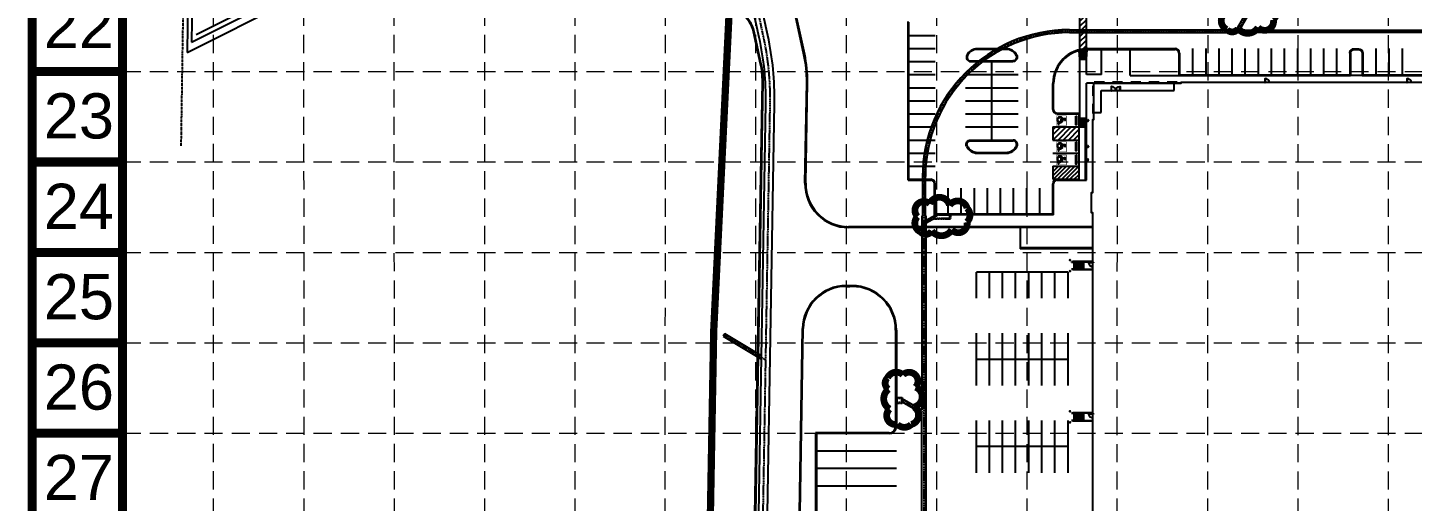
# Model space of a CAD drawing. Header units: inches. Extents: x 2412594 to 2415086, y 7034205 to 7038188.
# Drawn here: x 2412594 to 2413546, y 7036460 to 7036786 of the extents above; entities that cross this region are included whole.
import ezdxf
from ezdxf.enums import TextEntityAlignment as Align

# ---------------------------------------------------------------- set-up
doc = ezdxf.new("R2010")
doc.units = ezdxf.units.IN
doc.header["$MEASUREMENT"] = 0
for name, pattern in [('2752-06.112 Base Storm$0$CNTRLN', [1.125, 0.75, -0.125, 0.125, -0.125]), ('HIDDEN', [0.375, 0.25, -0.125]), ('HIDDEN2', [0.1875, 0.125, -0.0625]), ('PL', [1.25, 0.625, -0.125, 0.125, -0.125, 0.125, -0.125])]:
    doc.linetypes.add(name, pattern=pattern)
for name, color, linetype in [('2752-06.112 Base Storm$0$P-STORM', 11, 'Continuous'), ('BASE', 7, 'Continuous'), ('GRID', 254, 'HIDDEN'), ('LEGEND', 7, 'Continuous'), ('LIMITS OF DISTURBANCE', 1, 'HIDDEN'), ('P-BLDG', 7, 'Continuous'), ('P-CNTR-1', 1, 'Continuous'), ('P-CNTR-5', 2, 'Continuous'), ('P-PVMT', 3, 'Continuous'), ('P-STRIPE', 10, 'Continuous'), ('PL-OFF', 3, 'PL'), ('STORM', 5, '2752-06.112 Base Storm$0$CNTRLN')]:
    doc.layers.add(name, color=color, linetype=linetype)
doc.styles.get("Standard").update_dxf_attribs({"font": 'ARIAL.TTF'})

msp = doc.modelspace()

# ---------------------------------------------------------------- hatches: boundary and pattern name
at = {"layer": 'P-STRIPE'}
h = msp.add_hatch(dxfattribs=at)
h.set_pattern_fill('ANSI31', color=252, scale=20, style=0)
h.set_pattern_definition([(45, (2413317.564, 7036744.6094), (-1.76777, 1.76777), [])])
h.paths.add_polyline_path([(2413322.06, 7036796.37, -0.184474), (2413320.06, 7036795.61), (2413319.06, 7036795.61, -0.018796), (2413317.56, 7036795.67), (2413317.56, 7036770.97, -0.047421), (2413322.06, 7036771.59)])
h = msp.add_hatch(color=252, dxfattribs=at)
edge = h.paths.add_edge_path()
edge.add_spline(control_points=[(2413302.99, 7036720.99), (2413300.61, 7036722.25), (2413302.54, 7036724.13), (2413304.48, 7036726.01), (2413305.67, 7036723.59), (2413305.44, 7036723.57), (2413305.21, 7036723.55), (2413303.97, 7036725.49), (2413302.65, 7036723.61), (2413301.33, 7036721.72), (2413303.57, 7036721.22), (2413303.28, 7036721.11), (2413302.99, 7036720.99)], knot_values=[0, 0, 0, 0.125, 0.125, 0.25, 0.25, 0.5, 0.5, 0.625, 0.625, 0.75, 0.75, 1, 1, 1], weights=[1, 0.588082, 1, 0.588082, 1, 1, 1, 0.555567, 1, 0.555567, 1, 1, 1], degree=2, periodic=0)
h = msp.add_hatch(color=252, dxfattribs=at)
h.paths.add_polyline_path([(2413301.64, 7036725.32), (2413308.16, 7036725.32), (2413308.16, 7036718.81), (2413301.64, 7036718.81)], flags=16)
h.paths.add_polyline_path([(2413301.4, 7036725.57), (2413301.4, 7036718.57), (2413308.4, 7036718.57), (2413308.4, 7036725.57)])
h = msp.add_hatch(dxfattribs=at)
h.set_pattern_fill('ANSI31', color=252, scale=20, style=0)
h.set_pattern_definition([(45, (2413299.0647, 7036708.76), (-1.76777, 1.76777), [])])
h.paths.add_polyline_path([(2413317.06, 7036717.76), (2413299.06, 7036717.76), (2413299.06, 7036708.76), (2413317.06, 7036708.76)])
h = msp.add_hatch(color=252, dxfattribs=at)
edge = h.paths.add_edge_path()
edge.add_spline(control_points=[(2413304.49, 7036723.21), (2413305.93, 7036723.33), (2413307.37, 7036723.46), (2413307.37, 7036723.46), (2413307.37, 7036723.46), (2413307.94, 7036723.51), (2413307.95, 7036722.94), (2413307.96, 7036722.37), (2413307.39, 7036722.4), (2413306.82, 7036722.43), (2413306.89, 7036722.99), (2413306.29, 7036722.94), (2413305.69, 7036722.89), (2413305.69, 7036722.18), (2413305.69, 7036721.47), (2413305.48, 7036721.47), (2413305.27, 7036721.47), (2413305.27, 7036722.16), (2413305.27, 7036722.85), (2413305.09, 7036722.84), (2413304.91, 7036722.82), (2413304.91, 7036721.91), (2413304.91, 7036720.99), (2413303.94, 7036720.61), (2413302.97, 7036720.22), (2413303.09, 7036719.93), (2413303.2, 7036719.64), (2413303.01, 7036719.56), (2413302.81, 7036719.48), (2413302.62, 7036719.97), (2413302.42, 7036720.46), (2413303.45, 7036720.87), (2413304.49, 7036721.28), (2413304.49, 7036722.24), (2413304.49, 7036723.21)], knot_values=[0, 0, 0, 0.066667, 0.066667, 0.133333, 0.133333, 0.155556, 0.155556, 0.177778, 0.177778, 0.2, 0.2, 0.266667, 0.266667, 0.333333, 0.333333, 0.4, 0.4, 0.466667, 0.466667, 0.533333, 0.533333, 0.6, 0.6, 0.666667, 0.666667, 0.733333, 0.733333, 0.8, 0.8, 0.866667, 0.866667, 0.933333, 0.933333, 1, 1, 1], weights=[1, 1, 1, 1, 1, 0.682014, 1, 0.682014, 1, 0.682014, 1, 1, 1, 1, 1, 1, 1, 1, 1, 1, 1, 1, 1, 1, 1, 1, 1, 1, 1, 1, 1, 1, 1, 1, 1], degree=2, periodic=0)
h = msp.add_hatch(color=252, dxfattribs=at)
edge = h.paths.add_edge_path()
edge.add_spline(control_points=[(2413302.99, 7036703.02), (2413300.61, 7036704.28), (2413302.54, 7036706.16), (2413304.48, 7036708.04), (2413305.67, 7036705.62), (2413305.44, 7036705.6), (2413305.21, 7036705.58), (2413303.97, 7036707.52), (2413302.65, 7036705.64), (2413301.33, 7036703.75), (2413303.57, 7036703.25), (2413303.28, 7036703.14), (2413302.99, 7036703.02)], knot_values=[0, 0, 0, 0.125, 0.125, 0.25, 0.25, 0.5, 0.5, 0.625, 0.625, 0.75, 0.75, 1, 1, 1], weights=[1, 0.588082, 1, 0.588082, 1, 1, 1, 0.555567, 1, 0.555567, 1, 1, 1], degree=2, periodic=0)
h = msp.add_hatch(color=252, dxfattribs=at)
h.paths.add_polyline_path([(2413301.64, 7036707.35), (2413308.16, 7036707.35), (2413308.16, 7036700.84), (2413301.64, 7036700.84)], flags=16)
h.paths.add_polyline_path([(2413301.4, 7036707.6), (2413301.4, 7036700.6), (2413308.4, 7036700.6), (2413308.4, 7036707.6)])
h = msp.add_hatch(color=252, dxfattribs=at)
edge = h.paths.add_edge_path()
edge.add_spline(control_points=[(2413302.99, 7036694.03), (2413300.61, 7036695.29), (2413302.54, 7036697.16), (2413304.48, 7036699.04), (2413305.67, 7036696.62), (2413305.44, 7036696.6), (2413305.21, 7036696.58), (2413303.97, 7036698.52), (2413302.65, 7036696.64), (2413301.33, 7036694.76), (2413303.57, 7036694.26), (2413303.28, 7036694.14), (2413302.99, 7036694.03)], knot_values=[0, 0, 0, 0.125, 0.125, 0.25, 0.25, 0.5, 0.5, 0.625, 0.625, 0.75, 0.75, 1, 1, 1], weights=[1, 0.588082, 1, 0.588082, 1, 1, 1, 0.555567, 1, 0.555567, 1, 1, 1], degree=2, periodic=0)
h = msp.add_hatch(color=252, dxfattribs=at)
h.paths.add_polyline_path([(2413301.64, 7036698.36), (2413308.16, 7036698.36), (2413308.16, 7036691.84), (2413301.64, 7036691.84)], flags=16)
h.paths.add_polyline_path([(2413301.4, 7036698.6), (2413301.4, 7036691.6), (2413308.4, 7036691.6), (2413308.4, 7036698.6)])
h = msp.add_hatch(color=252, dxfattribs=at)
edge = h.paths.add_edge_path()
edge.add_spline(control_points=[(2413304.49, 7036705.24), (2413305.93, 7036705.36), (2413307.37, 7036705.49), (2413307.37, 7036705.49), (2413307.37, 7036705.49), (2413307.94, 7036705.54), (2413307.95, 7036704.97), (2413307.96, 7036704.4), (2413307.39, 7036704.43), (2413306.82, 7036704.46), (2413306.89, 7036705.02), (2413306.29, 7036704.97), (2413305.69, 7036704.92), (2413305.69, 7036704.21), (2413305.69, 7036703.5), (2413305.48, 7036703.5), (2413305.27, 7036703.5), (2413305.27, 7036704.19), (2413305.27, 7036704.88), (2413305.09, 7036704.87), (2413304.91, 7036704.85), (2413304.91, 7036703.94), (2413304.91, 7036703.03), (2413303.94, 7036702.64), (2413302.97, 7036702.26), (2413303.09, 7036701.96), (2413303.2, 7036701.67), (2413303.01, 7036701.59), (2413302.81, 7036701.51), (2413302.62, 7036702), (2413302.42, 7036702.49), (2413303.45, 7036702.9), (2413304.49, 7036703.31), (2413304.49, 7036704.27), (2413304.49, 7036705.24)], knot_values=[0, 0, 0, 0.066667, 0.066667, 0.133333, 0.133333, 0.155556, 0.155556, 0.177778, 0.177778, 0.2, 0.2, 0.266667, 0.266667, 0.333333, 0.333333, 0.4, 0.4, 0.466667, 0.466667, 0.533333, 0.533333, 0.6, 0.6, 0.666667, 0.666667, 0.733333, 0.733333, 0.8, 0.8, 0.866667, 0.866667, 0.933333, 0.933333, 1, 1, 1], weights=[1, 1, 1, 1, 1, 0.682014, 1, 0.682014, 1, 0.682014, 1, 1, 1, 1, 1, 1, 1, 1, 1, 1, 1, 1, 1, 1, 1, 1, 1, 1, 1, 1, 1, 1, 1, 1, 1], degree=2, periodic=0)
h = msp.add_hatch(color=252, dxfattribs=at)
edge = h.paths.add_edge_path()
edge.add_spline(control_points=[(2413304.49, 7036696.24), (2413305.93, 7036696.37), (2413307.37, 7036696.49), (2413307.37, 7036696.49), (2413307.37, 7036696.49), (2413307.94, 7036696.54), (2413307.95, 7036695.97), (2413307.96, 7036695.4), (2413307.39, 7036695.43), (2413306.82, 7036695.46), (2413306.89, 7036696.03), (2413306.29, 7036695.98), (2413305.69, 7036695.92), (2413305.69, 7036695.21), (2413305.69, 7036694.5), (2413305.48, 7036694.5), (2413305.27, 7036694.5), (2413305.27, 7036695.19), (2413305.27, 7036695.89), (2413305.09, 7036695.87), (2413304.91, 7036695.85), (2413304.91, 7036694.94), (2413304.91, 7036694.03), (2413303.94, 7036693.64), (2413302.97, 7036693.26), (2413303.09, 7036692.96), (2413303.2, 7036692.67), (2413303.01, 7036692.59), (2413302.81, 7036692.51), (2413302.62, 7036693), (2413302.42, 7036693.49), (2413303.45, 7036693.9), (2413304.49, 7036694.32), (2413304.49, 7036695.28), (2413304.49, 7036696.24)], knot_values=[0, 0, 0, 0.066667, 0.066667, 0.133333, 0.133333, 0.155556, 0.155556, 0.177778, 0.177778, 0.2, 0.2, 0.266667, 0.266667, 0.333333, 0.333333, 0.4, 0.4, 0.466667, 0.466667, 0.533333, 0.533333, 0.6, 0.6, 0.666667, 0.666667, 0.733333, 0.733333, 0.8, 0.8, 0.866667, 0.866667, 0.933333, 0.933333, 1, 1, 1], weights=[1, 1, 1, 1, 1, 0.682014, 1, 0.682014, 1, 0.682014, 1, 1, 1, 1, 1, 1, 1, 1, 1, 1, 1, 1, 1, 1, 1, 1, 1, 1, 1, 1, 1, 1, 1, 1, 1], degree=2, periodic=0)

# ---------------------------------------------------------------- linework, layer by layer
at = {"layer": '2752-06.112 Base Storm$0$P-STORM', "color": 5}
for p, q in [((2413097.22, 7036779.27), (2413064.99, 7036927.07)), ((2413103.08, 7036780.55), (2413070.85, 7036928.35)), ((2413425.33, 7036784.61), (2413430.6, 7036793.73)), ((2413432.55, 7036793.61), (2413427.35, 7036784.61)), ((2413310.46, 7036784.61), (2413425.33, 7036784.61)), ((2413310.46, 7036782.61), (2413430.91, 7036782.61)), ((2413427.35, 7036784.61), (2413430.91, 7036784.61)), ((2413430.91, 7036784.61), (2413430.91, 7036782.61)), ((2413430.91, 7036784.36), (2413726.85, 7036784.36)), ((2413430.91, 7036782.86), (2413727.71, 7036782.86)), ((2413089.15, 7035995.51), (2413101.71, 7036733.95)), ((2413095.15, 7035995.41), (2413107.71, 7036733.85)), ((2413211.46, 7036656.62), (2413211.46, 7036683.61)), ((2413208.96, 7036656.62), (2413208.96, 7036523.07)), ((2413211.96, 7036656.62), (2413211.46, 7036656.62)), ((2413218.07, 7036656.88), (2413211.96, 7036653.35)), ((2413211.96, 7036365.21), (2413211.96, 7036656.62)), ((2413218.07, 7036655.15), (2413211.96, 7036651.62)), ((2413073.54, 7036575.57), (2413072.51, 7036573.86)), ((2413072.51, 7036573.86), (2413098.72, 7036558.12)), ((2413098.76, 7036560.43), (2413073.54, 7036575.57)), ((2413208.96, 7036523.07), (2413195.47, 7036530.86)), ((2413208.96, 7036520.76), (2413195.47, 7036528.55)), ((2413208.96, 7036365.21), (2413208.96, 7036520.76))]:
    msp.add_line(p, q, dxfattribs=at)
msp.add_lwpolyline([(2413209.46, 7036683.61), (2413209.46, 7036656.62), (2413208.96, 7036656.62)], dxfattribs=at)
for centre, radius, start, end in [((2413310.46, 7036683.61), 101, 90, 180), ((2413310.46, 7036683.61), 99, 90, 180), ((2412904.74, 7036737.3), 197, 359.02541, 12.30161), ((2412904.74, 7036737.3), 203, 359.02541, 12.30161)]:
    msp.add_arc(centre, radius, start, end, dxfattribs=at)
at = {"layer": 'BASE', "const_width": 6.21}
for points in [[(2415083.35, 7034207.82), (2415083.35, 7038185.2), (2412597.49, 7038185.2), (2412597.49, 7034207.82)], [(2415021.2, 7034269.97), (2415021.2, 7038123.05), (2412659.63, 7038123.05), (2412659.63, 7034269.97)]]:
    msp.add_lwpolyline(points, close=True, dxfattribs=at)
for points in [[(2412659.63, 7036755.83), (2412597.49, 7036755.83)], [(2412659.63, 7036693.68), (2412597.49, 7036693.68)], [(2412659.63, 7036631.54), (2412597.49, 7036631.54)], [(2412659.63, 7036569.39), (2412597.49, 7036569.39)], [(2412659.63, 7036507.24), (2412597.49, 7036507.24)]]:
    msp.add_lwpolyline(points, dxfattribs=at)
at = {"layer": 'GRID', "color": 252, "linetype": 'HIDDEN', "lineweight": 0, "ltscale": 50}
for p, q in [((2412722.35, 7034518.56), (2412722.01, 7038120.72)), ((2412784.76, 7034518.55), (2412783.99, 7038120.69)), ((2412846.72, 7034518.54), (2412846.15, 7038120.53)), ((2412909.2, 7034518.53), (2412908.21, 7038120.43)), ((2412970.78, 7034518.52), (2412970.51, 7038120.91)), ((2413032.54, 7034518.51), (2413032.74, 7038120.8)), ((2413095.16, 7034518.5), (2413094.82, 7038120.57)), ((2413157.52, 7034518.49), (2413156.89, 7038120.62)), ((2413219.18, 7034518.48), (2413219.19, 7038120.58)), ((2413281.49, 7034518.47), (2413281.43, 7038120.57)), ((2413343.26, 7034518.46), (2413343.38, 7038120.56)), ((2413405.42, 7034518.45), (2413405.8, 7038120.48)), ((2413467.54, 7034518.45), (2413467.54, 7038123.05)), ((2413529.69, 7034518.44), (2413529.69, 7038123.05)), ((2412659.63, 7036755.83), (2415021.2, 7036755.83)), ((2412659.63, 7036693.68), (2415021.2, 7036693.68)), ((2412659.63, 7036631.54), (2415021.2, 7036631.54)), ((2412659.63, 7036569.39), (2415021.2, 7036569.39)), ((2412659.63, 7036507.24), (2415021.2, 7036507.24))]:
    msp.add_line(p, q, dxfattribs=at)
at = {"layer": 'LEGEND', "color": 170, "ltscale": 100, "const_width": 4.66}
for points in [[(2413440.05, 7036786.22, 0.520567), (2413440.05, 7036786.22, 0.765195), (2413450.59, 7036791.53, 0.417879), (2413450.66, 7036801.09, 0.6649), (2413438.61, 7036802.93, 0.744833), (2413425.01, 7036804.07, 0.975642), (2413416.55, 7036795.32, 0.520567), (2413418.65, 7036784.78, 0.520567), (2413426.38, 7036785.49, 0.540264), (2413440.05, 7036786.22)], [(2413229.46, 7036647.06, 0.520567), (2413229.46, 7036647.06, 0.765195), (2413240, 7036652.37, 0.417879), (2413240.07, 7036661.92, 0.6649), (2413228.02, 7036663.76, 0.744833), (2413214.42, 7036664.9, 0.975642), (2413205.96, 7036656.15, 0.520567), (2413208.07, 7036645.62, 0.520567), (2413215.8, 7036646.32, 0.540264), (2413229.46, 7036647.06)], [(2413186.84, 7036523.84, 0.520567), (2413186.84, 7036523.84, 0.765195), (2413192.14, 7036513.29, 0.417879), (2413201.7, 7036513.22, 0.6649), (2413203.54, 7036525.28, 0.744833), (2413204.68, 7036538.87, 0.975642), (2413195.93, 7036547.34, 0.520567), (2413185.39, 7036545.23, 0.520567), (2413186.1, 7036537.5, 0.540264), (2413186.84, 7036523.84)]]:
    msp.add_lwpolyline(points, format="xyb", close=True, dxfattribs=at)
at = {"layer": 'LIMITS OF DISTURBANCE', "ltscale": 60, "const_width": 5}
msp.add_lwpolyline([(2414786.58, 7035859.94), (2414739.61, 7035922.32), (2414654.79, 7036041.88), (2414554.94, 7036271.98), (2414463.5, 7036453.57), (2414436.21, 7036571.18), (2414426.35, 7036933.74), (2413311.3, 7036935.34), (2413183.76, 7036923.44), (2413173.05, 7036917.91), (2413161.81, 7036918.85), (2413145.89, 7036915.1), (2413063.46, 7036887.01), (2413070.02, 7036868.29), (2413078.88, 7036845.68), (2413065.89, 7036577.29), (2413056.21, 7036041.03), (2413030.31, 7035479.11), (2413017.28, 7034895.95), (2414287.42, 7034879.34), (2414828.02, 7035457.38), (2414835.09, 7035727.38), (2414842.36, 7035789.59)], close=True, dxfattribs=at)
at = {"layer": 'P-BLDG', "color": 7, "linetype": 'HIDDEN2'}
for p, q in [((2413387.27, 7036748.63), (2413326.46, 7036748.63)), ((2413326.46, 7036748.63), (2413326.46, 7036722.8))]:
    msp.add_line(p, q, dxfattribs=at)
at = {"layer": 'P-BLDG', "color": 7}
for p, q in [((2413382.35, 7036742.8), (2413382.35, 7036747.8)), ((2413332.27, 7036742.8), (2413382.35, 7036742.8)), ((2413332.27, 7036727.71), (2413332.27, 7036742.8)), ((2413327.27, 7036727.71), (2413332.27, 7036727.71))]:
    msp.add_line(p, q, dxfattribs=at)
at = {"layer": 'P-BLDG', "color": 7, "linetype": 'Continuous', "lineweight": 30, "extrusion": (0, 0, -1)}
for p, q in [((2413311.76, 7036625), (2413320.43, 7036625)), ((2413311.76, 7036625), (2413311.76, 7036624.88)), ((2413311.76, 7036624.88), (2413320.43, 7036624.88)), ((2413312.76, 7036625.13), (2413312.76, 7036625.25)), ((2413312.76, 7036625.25), (2413326.44, 7036625.25)), ((2413312.76, 7036625.13), (2413326.44, 7036625.13)), ((2413313.68, 7036625), (2413313.68, 7036625.13)), ((2413313.68, 7036620.05), (2413313.68, 7036624.88)), ((2413314.6, 7036625), (2413314.6, 7036625.13)), ((2413314.6, 7036620.05), (2413314.6, 7036624.88)), ((2413315.51, 7036625), (2413315.51, 7036625.13)), ((2413315.51, 7036620.05), (2413315.51, 7036624.88)), ((2413316.43, 7036625), (2413316.43, 7036625.13)), ((2413316.43, 7036620.05), (2413316.43, 7036624.88)), ((2413317.35, 7036625), (2413317.35, 7036625.13)), ((2413317.35, 7036620.05), (2413317.35, 7036624.88)), ((2413318.26, 7036625), (2413318.26, 7036625.13)), ((2413318.26, 7036620.05), (2413318.26, 7036624.88)), ((2413319.18, 7036625), (2413319.18, 7036625.13)), ((2413319.18, 7036620.05), (2413319.18, 7036624.88)), ((2413320.1, 7036625), (2413320.1, 7036625.13)), ((2413320.1, 7036620.05), (2413320.1, 7036624.88)), ((2413320.43, 7036625), (2413320.43, 7036624.88)), ((2413311.76, 7036620.05), (2413320.43, 7036620.05)), ((2413311.76, 7036619.92), (2413311.76, 7036620.05)), ((2413311.76, 7036619.92), (2413320.43, 7036619.92)), ((2413312.76, 7036619.8), (2413326.44, 7036619.8)), ((2413312.76, 7036619.67), (2413312.76, 7036619.8)), ((2413312.76, 7036619.67), (2413326.44, 7036619.67)), ((2413313.68, 7036619.8), (2413313.68, 7036619.92)), ((2413314.6, 7036619.8), (2413314.6, 7036619.92)), ((2413315.51, 7036619.8), (2413315.51, 7036619.92)), ((2413316.43, 7036619.8), (2413316.43, 7036619.92)), ((2413317.35, 7036619.8), (2413317.35, 7036619.92)), ((2413318.26, 7036619.8), (2413318.26, 7036619.92)), ((2413319.18, 7036619.8), (2413319.18, 7036619.92)), ((2413320.1, 7036619.8), (2413320.1, 7036619.92)), ((2413320.43, 7036619.92), (2413320.43, 7036620.05)), ((2413311.76, 7036521.01), (2413320.43, 7036521.01)), ((2413311.76, 7036521.01), (2413311.76, 7036520.88)), ((2413311.76, 7036520.88), (2413320.43, 7036520.88)), ((2413311.76, 7036516.05), (2413320.43, 7036516.05)), ((2413311.76, 7036515.92), (2413311.76, 7036516.05)), ((2413311.76, 7036515.92), (2413320.43, 7036515.92)), ((2413312.76, 7036521.13), (2413312.76, 7036521.26)), ((2413312.76, 7036521.26), (2413326.44, 7036521.26)), ((2413312.76, 7036521.13), (2413326.44, 7036521.13)), ((2413313.68, 7036521.01), (2413313.68, 7036521.13)), ((2413313.68, 7036516.05), (2413313.68, 7036520.88)), ((2413313.68, 7036515.8), (2413313.68, 7036515.92)), ((2413314.6, 7036521.01), (2413314.6, 7036521.13)), ((2413314.6, 7036516.05), (2413314.6, 7036520.88)), ((2413314.6, 7036515.8), (2413314.6, 7036515.92)), ((2413315.51, 7036521.01), (2413315.51, 7036521.13)), ((2413315.51, 7036516.05), (2413315.51, 7036520.88)), ((2413315.51, 7036515.8), (2413315.51, 7036515.92)), ((2413316.43, 7036521.01), (2413316.43, 7036521.13)), ((2413316.43, 7036516.05), (2413316.43, 7036520.88)), ((2413316.43, 7036515.8), (2413316.43, 7036515.92)), ((2413317.35, 7036521.01), (2413317.35, 7036521.13)), ((2413317.35, 7036516.05), (2413317.35, 7036520.88)), ((2413317.35, 7036515.8), (2413317.35, 7036515.92)), ((2413318.26, 7036521.01), (2413318.26, 7036521.13)), ((2413318.26, 7036516.05), (2413318.26, 7036520.88)), ((2413318.26, 7036515.8), (2413318.26, 7036515.92)), ((2413319.18, 7036521.01), (2413319.18, 7036521.13)), ((2413319.18, 7036516.05), (2413319.18, 7036520.88)), ((2413319.18, 7036515.8), (2413319.18, 7036515.92)), ((2413320.1, 7036521.01), (2413320.1, 7036521.13)), ((2413320.1, 7036516.05), (2413320.1, 7036520.88)), ((2413320.1, 7036515.8), (2413320.1, 7036515.92)), ((2413320.43, 7036521.01), (2413320.43, 7036520.88)), ((2413320.43, 7036515.92), (2413320.43, 7036516.05)), ((2413312.76, 7036515.8), (2413326.44, 7036515.8)), ((2413312.76, 7036515.67), (2413312.76, 7036515.8)), ((2413312.76, 7036515.67), (2413326.44, 7036515.67))]:
    msp.add_line(p, q, dxfattribs=at)
at = {"layer": 'P-BLDG', "color": 7}
msp.add_lwpolyline([(2413326.44, 7036338.63), (2413326.44, 7036658.63), (2413325.6, 7036658.63), (2413325.6, 7036672.8), (2413326.44, 7036672.8), (2413326.44, 7036722.8), (2413327.27, 7036722.8), (2413327.27, 7036747.8), (2413387.27, 7036747.8), (2413387.27, 7036748.63), (2413612.27, 7036748.63), (2413612.27, 7036749.46), (2413640.6, 7036749.46), (2413640.6, 7036748.63), (2413865.6, 7036748.63), (2413865.6, 7036747.8), (2413925.6, 7036747.8), (2413925.6, 7036722.8), (2413926.44, 7036722.8), (2413926.44, 7036672.8), (2413927.27, 7036672.8), (2413927.27, 7036658.63), (2413926.44, 7036658.63), (2413926.44, 7036338.63)], dxfattribs=at)
for points in [[(2413339.33, 7036742.61), (2413339.33, 7036745.61), (2413339.19, 7036745.61), (2413339.19, 7036742.61)], [(2413542.61, 7036748.09), (2413542.61, 7036751.09), (2413542.47, 7036751.09), (2413542.47, 7036748.09)], [(2413326.84, 7036624.32), (2413323.84, 7036624.32), (2413323.84, 7036624.46), (2413326.84, 7036624.46)], [(2413326.84, 7036520.32), (2413323.84, 7036520.32), (2413323.84, 7036520.46), (2413326.84, 7036520.46)]]:
    msp.add_lwpolyline(points, close=True, dxfattribs=at)
at = {"layer": 'P-BLDG', "color": 7, "extrusion": (0, 0, -1)}
for points in [[(-2413345.04, 7036742.61), (-2413345.04, 7036745.61), (-2413345.19, 7036745.61), (-2413345.19, 7036742.61)], [(-2413445.03, 7036748.11), (-2413445.03, 7036751.11), (-2413444.88, 7036751.11), (-2413444.88, 7036748.11)]]:
    msp.add_lwpolyline(points, close=True, dxfattribs=at)
at = {"layer": 'P-BLDG', "color": 7, "linetype": 'Continuous', "lineweight": 30, "extrusion": (0, 0, -1)}
for centre in [(-2413310.76, 7036626.25), (-2413310.76, 7036618.67), (-2413310.76, 7036522.26), (-2413310.76, 7036514.67)]:
    msp.add_circle(centre, 0.25, dxfattribs=at)
at = {"layer": 'P-BLDG', "color": 7}
for centre in [(2413339.19, 7036742.61), (2413444.88, 7036748.11), (2413542.47, 7036748.09)]:
    msp.add_arc(centre, 3, 359.99995, 87.21366, dxfattribs=at)
at = {"layer": 'P-BLDG', "color": 7, "extrusion": (0, 0, -1)}
for centre, start, end in [((-2413345.19, 7036742.61), 359.99995, 87.21366), ((-2413326.84, 7036624.46), 269.99995, 357.21366), ((-2413326.84, 7036520.46), 269.99995, 357.21366)]:
    msp.add_arc(centre, 3, start, end, dxfattribs=at)
at = {"layer": 'P-CNTR-1', "color": 35, "linetype": 'ByBlock', "elevation": 491}
msp.add_lwpolyline([(2412706.99, 7036776.15), (2412770.25, 7036807.97)], dxfattribs=at)
at = {"layer": 'P-CNTR-1', "color": 35}
msp.add_polyline3d([(2412704.44, 7036805.83, 491), (2412703.89, 7036768.99, 491)], dxfattribs=at)
at = {"layer": 'P-CNTR-1', "color": 35, "linetype": 'ByBlock'}
for points in [[(2412703.89, 7036768.99, 491), (2412772.39, 7036803.45, 491)], [(2412707.43, 7036805.6, 490), (2412706.99, 7036776.15, 490)]]:
    msp.add_polyline3d(points, dxfattribs=at)
at = {"layer": 'P-CNTR-5', "color": 35, "elevation": 490}
msp.add_lwpolyline([(2412759.8, 7036806.07), (2412710.07, 7036781.05)], dxfattribs=at)
at = {"layer": 'P-PVMT', "color": 7}
for p, q in [((2413127.95, 7036767.44), (2413121.66, 7036796.26)), ((2413128.43, 7036767.55), (2413122.15, 7036796.37)), ((2413098.15, 7036760.94), (2413093.29, 7036783.2)), ((2413098.63, 7036761.05), (2413093.78, 7036783.3)), ((2413199.57, 7036681.26), (2413199.57, 7036790.26)), ((2413200.07, 7036681.76), (2413200.07, 7036789.76)), ((2413242.57, 7036763.26), (2413271.56, 7036763.26)), ((2413267.07, 7036771.57), (2413247.07, 7036771.57)), ((2413267.07, 7036771.07), (2413247.07, 7036771.07)), ((2413317.56, 7036764.46), (2413317.06, 7036770.33)), ((2413317.56, 7036723.76), (2413317.56, 7036770.97)), ((2413317.56, 7036770.46), (2413322.08, 7036770.46)), ((2413317.56, 7036764.46), (2413322.08, 7036764.46)), ((2413318.06, 7036769.46), (2413321.58, 7036769.46)), ((2413318.06, 7036768.46), (2413321.58, 7036768.46)), ((2413318.06, 7036767.46), (2413321.58, 7036767.46)), ((2413318.06, 7036766.46), (2413321.58, 7036766.46)), ((2413318.06, 7036765.46), (2413321.58, 7036765.46)), ((2413322.08, 7036753.85), (2413322.08, 7036771.59)), ((2413322.08, 7036764.46), (2413322.58, 7036771.1)), ((2413323.06, 7036771.61), (2413383.07, 7036771.61)), ((2413323.06, 7036771.11), (2413383.07, 7036771.11)), ((2413332.55, 7036753.85), (2413332.55, 7036771.11)), ((2413352.22, 7036753.11), (2413352.22, 7036771.11)), ((2413385.57, 7036768.61), (2413385.57, 7036753.11)), ((2413386.06, 7036768.61), (2413386.06, 7036753.61)), ((2413503.06, 7036768.59), (2413503.06, 7036753.61)), ((2413503.56, 7036768.59), (2413503.56, 7036753.11)), ((2413506.07, 7036771.09), (2413509.07, 7036771.07)), ((2413506.08, 7036771.59), (2413509.08, 7036771.57)), ((2413511.55, 7036768.57), (2413511.55, 7036753.11)), ((2413512.05, 7036768.57), (2413512.05, 7036753.61)), ((2413242.57, 7036762.76), (2413271.56, 7036762.76)), ((2413332.55, 7036753.85), (2413322.08, 7036753.85)), ((2413086.21, 7035977.76), (2413099.33, 7036748.98)), ((2413086.71, 7035977.75), (2413099.83, 7036748.97)), ((2413128.65, 7036679.12), (2413129.83, 7036748.46)), ((2413129.15, 7036679.12), (2413130.33, 7036748.45)), ((2413299.06, 7036729.76), (2413299.06, 7036747.61)), ((2413299.56, 7036729.76), (2413299.56, 7036747.61)), ((2413322.08, 7036681.26), (2413322.08, 7036747.77)), ((2413326.46, 7036747.77), (2413322.08, 7036747.77)), ((2413352.22, 7036753.11), (2413503.56, 7036753.11)), ((2413386.06, 7036753.61), (2413503.06, 7036753.61)), ((2413511.55, 7036753.11), (2413503.56, 7036753.11)), ((2413511.55, 7036753.11), (2413512.05, 7036753.11)), ((2413512.05, 7036753.61), (2413620.05, 7036753.61)), ((2413512.05, 7036753.11), (2413620.55, 7036753.11)), ((2413302.06, 7036727.26), (2413317.56, 7036727.26)), ((2413302.06, 7036726.76), (2413317.06, 7036726.76)), ((2413317.06, 7036681.76), (2413317.06, 7036726.76)), ((2413317.06, 7036723.76), (2413321.54, 7036723.76)), ((2413317.56, 7036723.76), (2413317.06, 7036717.76)), ((2413317.06, 7036717.76), (2413321.54, 7036717.76)), ((2413317.06, 7036717.76), (2413321.54, 7036717.76)), ((2413321.54, 7036681.76), (2413321.54, 7036723.76)), ((2413321.54, 7036723.76), (2413322.08, 7036723.76)), ((2413242.48, 7036708.76), (2413271.65, 7036708.76)), ((2413242.48, 7036708.26), (2413271.65, 7036708.26)), ((2413247.07, 7036700.26), (2413267.07, 7036700.26)), ((2413247.07, 7036699.76), (2413267.07, 7036699.76)), ((2413199.57, 7036681.26), (2413215.07, 7036681.26)), ((2413200.07, 7036681.76), (2413215.07, 7036681.76)), ((2413217.57, 7036657.26), (2413217.57, 7036678.76)), ((2413218.07, 7036657.76), (2413218.07, 7036678.76)), ((2413299.06, 7036657.76), (2413299.06, 7036678.76)), ((2413299.56, 7036657.26), (2413299.56, 7036678.76)), ((2413302.06, 7036681.76), (2413317.06, 7036681.76)), ((2413302.06, 7036681.26), (2413317.56, 7036681.26)), ((2413317.56, 7036681.26), (2413322.08, 7036681.26)), ((2413326.46, 7036649.11), (2413158.64, 7036649.11)), ((2413299.56, 7036657.26), (2413217.57, 7036657.26)), ((2413299.06, 7036657.76), (2413218.07, 7036657.76)), ((2413326.46, 7036648.61), (2413158.64, 7036648.61)), ((2413276.46, 7036648.61), (2413276.46, 7036633.94)), ((2413326.46, 7036634.61), (2413276.46, 7036634.61)), ((2413326.46, 7036633.94), (2413276.46, 7036633.94)), ((2413159.44, 7036608.61), (2413156.94, 7036608.61)), ((2413156.94, 7036608.11), (2413159.44, 7036608.11)), ((2413160.97, 7036608.61), (2413159.44, 7036608.61)), ((2413160.97, 7036608.11), (2413159.44, 7036608.11)), ((2413116.7, 7035976.84), (2413126.95, 7036579.12)), ((2413117.2, 7035976.83), (2413127.45, 7036579.12)), ((2413190.97, 7036578.11), (2413190.97, 7036511.89)), ((2413191.47, 7036578.11), (2413191.47, 7036511.89)), ((2413186.47, 7036507.39), (2413135.97, 7036507.39)), ((2413135.97, 7036507.39), (2413135.97, 7036014.41)), ((2413186.47, 7036506.89), (2413136.47, 7036506.89)), ((2413136.47, 7036506.89), (2413136.47, 7036014.91))]:
    msp.add_line(p, q, dxfattribs=at)
for centre, radius, start, end in [((2413074.24, 7036779.04), 20, 12.30161, 103.71202), ((2413074.24, 7036779.04), 19.5, 12.30161, 103.71202), ((2413047.34, 7036749.86), 82.5, 359.02548, 12.30161), ((2413047.34, 7036749.86), 83, 359.02548, 12.30161), ((2413242.57, 7036765.76), 3, 154.0034, 270), ((2413247.07, 7036763.57), 8, 90, 154.0034), ((2413242.57, 7036765.76), 2.5, 154.0034, 270), ((2413247.07, 7036763.57), 7.5, 90, 154.0034), ((2413267.07, 7036763.57), 8, 25.9966, 90), ((2413267.07, 7036763.57), 7.5, 25.9966, 90), ((2413323.06, 7036747.61), 24, 90, 180), ((2413323.06, 7036747.61), 23.5, 104.79433, 180), ((2413323.06, 7036747.61), 23.5, 90, 91.19213), ((2413383.07, 7036768.61), 3, 0, 90), ((2413383.07, 7036768.61), 2.5, 0, 90), ((2413047.34, 7036749.86), 52, 359.02548, 12.30161), ((2413047.34, 7036749.86), 52.5, 359.02548, 12.30161), ((2413302.06, 7036729.76), 3, 180, 270), ((2413302.06, 7036729.76), 2.5, 180, 270), ((2413271.65, 7036705.76), 3, 336.4218, 90), ((2413271.65, 7036705.76), 2.5, 336.4218, 90), ((2413247.07, 7036707.76), 8, 203.5782, 270), ((2413247.07, 7036707.76), 7.5, 203.5782, 270), ((2413267.07, 7036707.76), 7.5, 270, 336.4218), ((2413267.07, 7036707.76), 8, 270, 336.4218), ((2413158.64, 7036678.61), 30, 179.02548, 270), ((2413158.64, 7036678.61), 29.5, 179.02548, 270), ((2413215.07, 7036678.76), 3, 0, 90), ((2413215.07, 7036678.76), 2.5, 0, 90), ((2413302.06, 7036678.76), 3, 90, 180), ((2413302.06, 7036678.76), 2.5, 90, 180), ((2413156.94, 7036578.61), 30, 90, 179.02548), ((2413156.94, 7036578.61), 29.5, 90, 179.02548), ((2413160.97, 7036578.11), 30.5, 0, 90), ((2413160.97, 7036578.11), 30, 0, 90), ((2413186.47, 7036511.89), 5, 270, 0), ((2413186.47, 7036511.89), 4.5, 270, 0)]:
    msp.add_arc(centre, radius, start, end, dxfattribs=at)
at = {"layer": 'P-PVMT', "color": 7, "extrusion": (0, 0, -1)}
for centre, radius, start, end in [((-2413271.56, 7036765.76), 3, 154.0034, 270), ((-2413271.56, 7036765.76), 2.5, 154.0034, 270), ((-2413506.06, 7036768.59), 3, 0, 90.41429), ((-2413506.06, 7036768.59), 2.5, 0, 90.41429), ((-2413509.06, 7036768.57), 2.5, 90.41429, 180), ((-2413509.06, 7036768.57), 3, 90.41429, 180), ((-2413242.48, 7036705.76), 3, 336.4218, 90), ((-2413242.48, 7036705.76), 2.5, 336.4218, 90)]:
    msp.add_arc(centre, radius, start, end, dxfattribs=at)
at = {"layer": 'P-STRIPE', "color": 252}
for p, q in [((2413317.56, 7036770.97), (2413317.56, 7036795.67)), ((2413322.06, 7036771.59), (2413322.06, 7036796.37)), ((2413200.07, 7036780.76), (2413218.07, 7036780.76)), ((2413200.07, 7036771.76), (2413218.07, 7036771.76)), ((2413395.06, 7036771.61), (2413395.06, 7036753.61)), ((2413404.06, 7036771.61), (2413404.06, 7036753.61)), ((2413413.06, 7036771.61), (2413413.06, 7036753.61)), ((2413422.06, 7036771.61), (2413422.06, 7036753.61)), ((2413431.06, 7036771.61), (2413431.06, 7036753.61)), ((2413440.06, 7036771.61), (2413440.06, 7036753.61)), ((2413449.06, 7036771.61), (2413449.06, 7036753.61)), ((2413458.06, 7036771.61), (2413458.06, 7036753.61)), ((2413467.06, 7036771.61), (2413467.06, 7036753.61)), ((2413476.06, 7036771.61), (2413476.06, 7036753.61)), ((2413485.06, 7036771.61), (2413485.06, 7036753.61)), ((2413494.06, 7036771.61), (2413494.06, 7036753.61)), ((2413521.05, 7036771.61), (2413521.05, 7036753.61)), ((2413530.05, 7036771.61), (2413530.05, 7036753.61)), ((2413539.05, 7036771.61), (2413539.05, 7036753.61)), ((2413200.07, 7036762.76), (2413218.07, 7036762.76)), ((2413200.07, 7036753.76), (2413218.07, 7036753.76)), ((2413239.07, 7036753.76), (2413275.07, 7036753.76)), ((2413257.07, 7036708.76), (2413257.07, 7036762.76)), ((2413200.07, 7036744.76), (2413218.07, 7036744.76)), ((2413239.07, 7036744.76), (2413275.07, 7036744.76)), ((2413200.07, 7036735.76), (2413218.07, 7036735.76)), ((2413239.07, 7036735.76), (2413275.07, 7036735.76)), ((2413200.07, 7036726.76), (2413218.07, 7036726.76)), ((2413239.07, 7036726.76), (2413275.07, 7036726.76)), ((2413200.07, 7036717.76), (2413218.07, 7036717.76)), ((2413239.07, 7036717.76), (2413275.07, 7036717.76)), ((2413299.06, 7036717.76), (2413317.06, 7036717.76)), ((2413299.06, 7036717.76), (2413299.06, 7036708.76)), ((2413317.65, 7036718.76), (2413321.04, 7036718.76)), ((2413317.73, 7036719.76), (2413321.04, 7036719.76)), ((2413317.82, 7036720.76), (2413321.04, 7036720.76)), ((2413317.9, 7036721.76), (2413321.04, 7036721.76)), ((2413317.98, 7036722.76), (2413321.04, 7036722.76)), ((2413200.07, 7036708.76), (2413218.07, 7036708.76)), ((2413299.06, 7036708.76), (2413317.06, 7036708.76)), ((2413200.07, 7036699.76), (2413218.07, 7036699.76)), ((2413299.06, 7036699.76), (2413317.06, 7036699.76)), ((2413200.07, 7036690.76), (2413218.07, 7036690.76)), ((2413299.04, 7036690.76), (2413317.04, 7036690.76)), ((2413299.04, 7036690.76), (2413299.04, 7036681.76)), ((2413299.04, 7036689.81), (2413299.99, 7036690.76)), ((2413299.04, 7036686.98), (2413302.82, 7036690.76)), ((2413299.04, 7036684.15), (2413305.65, 7036690.76)), ((2413299.06, 7036690.76), (2413317.06, 7036690.76)), ((2413299.47, 7036681.76), (2413308.47, 7036690.76)), ((2413302.3, 7036681.76), (2413311.3, 7036690.76)), ((2413305.13, 7036681.76), (2413314.13, 7036690.76)), ((2413307.96, 7036681.76), (2413316.96, 7036690.76)), ((2413310.79, 7036681.76), (2413317.04, 7036688.01)), ((2413299.04, 7036681.76), (2413302.54, 7036681.76)), ((2413313.62, 7036681.76), (2413317.04, 7036685.18)), ((2413316.45, 7036681.76), (2413317.04, 7036682.35)), ((2413227.07, 7036657.76), (2413227.07, 7036675.76)), ((2413236.07, 7036657.76), (2413236.07, 7036675.76)), ((2413245.07, 7036657.76), (2413245.07, 7036675.76)), ((2413254.07, 7036657.76), (2413254.07, 7036675.76)), ((2413263.07, 7036657.76), (2413263.07, 7036675.76)), ((2413272.07, 7036657.76), (2413272.07, 7036675.76)), ((2413281.07, 7036657.76), (2413281.07, 7036675.76)), ((2413290.07, 7036657.76), (2413290.07, 7036675.76)), ((2413246.44, 7036599.96), (2413246.44, 7036617.96)), ((2413309.44, 7036617.96), (2413246.44, 7036617.96)), ((2413255.44, 7036599.96), (2413255.44, 7036617.96)), ((2413264.44, 7036599.96), (2413264.44, 7036617.96)), ((2413273.44, 7036599.96), (2413273.44, 7036617.96)), ((2413282.44, 7036599.96), (2413282.44, 7036617.96)), ((2413291.44, 7036599.96), (2413291.44, 7036617.96)), ((2413300.44, 7036599.96), (2413300.44, 7036617.96)), ((2413309.44, 7036599.96), (2413309.44, 7036617.96)), ((2413246.44, 7036539.96), (2413246.44, 7036575.96)), ((2413255.44, 7036539.96), (2413255.44, 7036575.96)), ((2413264.44, 7036539.96), (2413264.44, 7036575.96)), ((2413273.44, 7036539.96), (2413273.44, 7036575.96)), ((2413282.44, 7036539.96), (2413282.44, 7036575.96)), ((2413291.44, 7036539.96), (2413291.44, 7036575.96)), ((2413300.44, 7036539.96), (2413300.44, 7036575.96)), ((2413309.44, 7036539.96), (2413309.44, 7036575.96)), ((2413309.44, 7036557.96), (2413246.44, 7036557.96)), ((2413246.44, 7036479.96), (2413246.44, 7036515.96)), ((2413255.44, 7036479.96), (2413255.44, 7036515.96)), ((2413264.44, 7036479.96), (2413264.44, 7036515.96)), ((2413273.44, 7036479.96), (2413273.44, 7036515.96)), ((2413282.44, 7036479.96), (2413282.44, 7036515.96)), ((2413291.44, 7036479.96), (2413291.44, 7036515.96)), ((2413300.44, 7036479.96), (2413300.44, 7036515.96)), ((2413309.44, 7036479.96), (2413309.44, 7036515.96)), ((2413309.44, 7036497.96), (2413246.44, 7036497.96)), ((2413191.47, 7036494.89), (2413136.47, 7036494.89)), ((2413191.47, 7036482.89), (2413136.47, 7036482.89)), ((2413191.47, 7036470.89), (2413136.47, 7036470.89))]:
    msp.add_line(p, q, dxfattribs=at)
at = {"layer": 'P-STRIPE', "color": 252, "flags": 128}
for points in [[(2413314.79, 7036725.26), (2413315.29, 7036725.26), (2413315.29, 7036719.26), (2413314.79, 7036719.26), (2413314.79, 7036725.26)], [(2413314.79, 7036707.26), (2413315.29, 7036707.26), (2413315.29, 7036701.26), (2413314.79, 7036701.26), (2413314.79, 7036707.26)], [(2413314.79, 7036698.26), (2413315.29, 7036698.26), (2413315.29, 7036692.26), (2413314.79, 7036692.26), (2413314.79, 7036698.26)]]:
    msp.add_lwpolyline(points, dxfattribs=at)
for points in [[(2413323.07, 7036722.92), (2413323.11, 7036722.92), (2413323.12, 7036721.55), (2413323.08, 7036721.55)], [(2413323.04, 7036704.94), (2413323.08, 7036704.95), (2413323.08, 7036703.57), (2413323.04, 7036703.57)], [(2413323.07, 7036704.92), (2413323.11, 7036704.92), (2413323.12, 7036703.55), (2413323.08, 7036703.55)], [(2413323.04, 7036695.94), (2413323.08, 7036695.95), (2413323.08, 7036694.57), (2413323.04, 7036694.57)]]:
    msp.add_lwpolyline(points, close=True, dxfattribs=at)
at = {"layer": 'P-STRIPE', "color": 252}
for centre in [(2413323.28, 7036722.24), (2413323.25, 7036704.26), (2413323.28, 7036704.24), (2413323.25, 7036695.26)]:
    msp.add_circle(centre, 0.167, dxfattribs=at)
for points, weights, knots in [([(2413302.99, 7036720.99), (2413300.61, 7036722.25), (2413302.54, 7036724.13), (2413304.48, 7036726.01), (2413305.67, 7036723.59), (2413305.44, 7036723.57), (2413305.21, 7036723.55), (2413303.97, 7036725.49), (2413302.65, 7036723.61), (2413301.33, 7036721.72), (2413303.57, 7036721.22), (2413303.28, 7036721.11), (2413302.99, 7036720.99)], [1, 0.588081654597, 1, 0.588081654597, 1, 1, 1, 0.555566877142, 1, 0.555566877142, 1, 1, 1], [0, 0, 0, 0.125, 0.125, 0.25, 0.25, 0.5, 0.5, 0.625, 0.625, 0.75, 0.75, 1, 1, 1]), ([(2413304.49, 7036723.21), (2413305.93, 7036723.33), (2413307.37, 7036723.46), (2413307.37, 7036723.46), (2413307.37, 7036723.46), (2413307.94, 7036723.51), (2413307.95, 7036722.94), (2413307.96, 7036722.37), (2413307.39, 7036722.4), (2413306.82, 7036722.43), (2413306.89, 7036722.99), (2413306.29, 7036722.94), (2413305.69, 7036722.89), (2413305.69, 7036722.18), (2413305.69, 7036721.47), (2413305.48, 7036721.47), (2413305.27, 7036721.47), (2413305.27, 7036722.16), (2413305.27, 7036722.85), (2413305.09, 7036722.84), (2413304.91, 7036722.82), (2413304.91, 7036721.91), (2413304.91, 7036720.99), (2413303.94, 7036720.61), (2413302.97, 7036720.22), (2413303.09, 7036719.93), (2413303.2, 7036719.64), (2413303.01, 7036719.56), (2413302.81, 7036719.48), (2413302.62, 7036719.97), (2413302.42, 7036720.46), (2413303.45, 7036720.87), (2413304.49, 7036721.28), (2413304.49, 7036722.24), (2413304.49, 7036723.21)], [1, 1, 1, 1, 1, 0.682014096916, 1, 0.682014096916, 1, 0.682014096916, 1, 1, 1, 1, 1, 1, 1, 1, 1, 1, 1, 1, 1, 1, 1, 1, 1, 1, 1, 1, 1, 1, 1, 1, 1], [0, 0, 0, 0.066667, 0.066667, 0.133333, 0.133333, 0.155556, 0.155556, 0.177778, 0.177778, 0.2, 0.2, 0.266667, 0.266667, 0.333333, 0.333333, 0.4, 0.4, 0.466667, 0.466667, 0.533333, 0.533333, 0.6, 0.6, 0.666667, 0.666667, 0.733333, 0.733333, 0.8, 0.8, 0.866667, 0.866667, 0.933333, 0.933333, 1, 1, 1]), ([(2413302.99, 7036703.02), (2413300.61, 7036704.28), (2413302.54, 7036706.16), (2413304.48, 7036708.04), (2413305.67, 7036705.62), (2413305.44, 7036705.6), (2413305.21, 7036705.58), (2413303.97, 7036707.52), (2413302.65, 7036705.64), (2413301.33, 7036703.75), (2413303.57, 7036703.25), (2413303.28, 7036703.14), (2413302.99, 7036703.02)], [1, 0.588081654597, 1, 0.588081654597, 1, 1, 1, 0.555566877142, 1, 0.555566877142, 1, 1, 1], [0, 0, 0, 0.125, 0.125, 0.25, 0.25, 0.5, 0.5, 0.625, 0.625, 0.75, 0.75, 1, 1, 1]), ([(2413302.99, 7036694.03), (2413300.61, 7036695.29), (2413302.54, 7036697.16), (2413304.48, 7036699.04), (2413305.67, 7036696.62), (2413305.44, 7036696.6), (2413305.21, 7036696.58), (2413303.97, 7036698.52), (2413302.65, 7036696.64), (2413301.33, 7036694.76), (2413303.57, 7036694.26), (2413303.28, 7036694.14), (2413302.99, 7036694.03)], [1, 0.588081654597, 1, 0.588081654597, 1, 1, 1, 0.555566877142, 1, 0.555566877142, 1, 1, 1], [0, 0, 0, 0.125, 0.125, 0.25, 0.25, 0.5, 0.5, 0.625, 0.625, 0.75, 0.75, 1, 1, 1]), ([(2413304.49, 7036705.24), (2413305.93, 7036705.36), (2413307.37, 7036705.49), (2413307.37, 7036705.49), (2413307.37, 7036705.49), (2413307.94, 7036705.54), (2413307.95, 7036704.97), (2413307.96, 7036704.4), (2413307.39, 7036704.43), (2413306.82, 7036704.46), (2413306.89, 7036705.02), (2413306.29, 7036704.97), (2413305.69, 7036704.92), (2413305.69, 7036704.21), (2413305.69, 7036703.5), (2413305.48, 7036703.5), (2413305.27, 7036703.5), (2413305.27, 7036704.19), (2413305.27, 7036704.88), (2413305.09, 7036704.87), (2413304.91, 7036704.85), (2413304.91, 7036703.94), (2413304.91, 7036703.03), (2413303.94, 7036702.64), (2413302.97, 7036702.26), (2413303.09, 7036701.96), (2413303.2, 7036701.67), (2413303.01, 7036701.59), (2413302.81, 7036701.51), (2413302.62, 7036702), (2413302.42, 7036702.49), (2413303.45, 7036702.9), (2413304.49, 7036703.31), (2413304.49, 7036704.27), (2413304.49, 7036705.24)], [1, 1, 1, 1, 1, 0.682014096916, 1, 0.682014096916, 1, 0.682014096916, 1, 1, 1, 1, 1, 1, 1, 1, 1, 1, 1, 1, 1, 1, 1, 1, 1, 1, 1, 1, 1, 1, 1, 1, 1], [0, 0, 0, 0.066667, 0.066667, 0.133333, 0.133333, 0.155556, 0.155556, 0.177778, 0.177778, 0.2, 0.2, 0.266667, 0.266667, 0.333333, 0.333333, 0.4, 0.4, 0.466667, 0.466667, 0.533333, 0.533333, 0.6, 0.6, 0.666667, 0.666667, 0.733333, 0.733333, 0.8, 0.8, 0.866667, 0.866667, 0.933333, 0.933333, 1, 1, 1]), ([(2413304.49, 7036696.24), (2413305.93, 7036696.37), (2413307.37, 7036696.49), (2413307.37, 7036696.49), (2413307.37, 7036696.49), (2413307.94, 7036696.54), (2413307.95, 7036695.97), (2413307.96, 7036695.4), (2413307.39, 7036695.43), (2413306.82, 7036695.46), (2413306.89, 7036696.03), (2413306.29, 7036695.98), (2413305.69, 7036695.92), (2413305.69, 7036695.21), (2413305.69, 7036694.5), (2413305.48, 7036694.5), (2413305.27, 7036694.5), (2413305.27, 7036695.19), (2413305.27, 7036695.89), (2413305.09, 7036695.87), (2413304.91, 7036695.85), (2413304.91, 7036694.94), (2413304.91, 7036694.03), (2413303.94, 7036693.64), (2413302.97, 7036693.26), (2413303.09, 7036692.96), (2413303.2, 7036692.67), (2413303.01, 7036692.59), (2413302.81, 7036692.51), (2413302.62, 7036693), (2413302.42, 7036693.49), (2413303.45, 7036693.9), (2413304.49, 7036694.32), (2413304.49, 7036695.28), (2413304.49, 7036696.24)], [1, 1, 1, 1, 1, 0.682014096916, 1, 0.682014096916, 1, 0.682014096916, 1, 1, 1, 1, 1, 1, 1, 1, 1, 1, 1, 1, 1, 1, 1, 1, 1, 1, 1, 1, 1, 1, 1, 1, 1], [0, 0, 0, 0.066667, 0.066667, 0.133333, 0.133333, 0.155556, 0.155556, 0.177778, 0.177778, 0.2, 0.2, 0.266667, 0.266667, 0.333333, 0.333333, 0.4, 0.4, 0.466667, 0.466667, 0.533333, 0.533333, 0.6, 0.6, 0.666667, 0.666667, 0.733333, 0.733333, 0.8, 0.8, 0.866667, 0.866667, 0.933333, 0.933333, 1, 1, 1])]:
    msp.add_rational_spline(points, weights, degree=2, knots=knots, dxfattribs=at)
at = {"layer": 'PL-OFF', "color": 7}
msp.add_line((2412699.91, 7036704.78), (2412704.65, 7037015.92), dxfattribs=at)
at = {"layer": 'STORM', "color": 5}
for p, q in [((2413100.15, 7036779.91), (2413076.77, 7036887.14)), ((2413431.68, 7036793.61), (2413425.91, 7036783.61)), ((2413092.15, 7035995.46), (2413104.71, 7036733.9))]:
    msp.add_line(p, q, dxfattribs=at)
msp.add_lwpolyline([(2413210.46, 7034966.64), (2413210.46, 7036683.61, -0.414214), (2413310.46, 7036783.61), (2413727.28, 7036783.61), (2413733.07, 7036793.63)], format="xyb", dxfattribs=at)
for points in [[(2413218.07, 7036656.01), (2413210.46, 7036651.62)], [(2413101.71, 7036557.49), (2413073.02, 7036574.71)], [(2413210.46, 7036521.05), (2413195.47, 7036529.71)]]:
    msp.add_lwpolyline(points, dxfattribs=at)
for points in [[(2413228.57, 7036654.26), (2413217.57, 7036654.26), (2413217.57, 7036657.76), (2413228.57, 7036657.76)], [(2413228.07, 7036654.76), (2413218.07, 7036654.76), (2413218.07, 7036657.26), (2413228.07, 7036657.26)], [(2413195.47, 7036531.71), (2413195.47, 7036527.71), (2413191.47, 7036527.71), (2413191.47, 7036531.71)], [(2413195.47, 7036531.71), (2413195.47, 7036527.71), (2413191.47, 7036527.71), (2413191.47, 7036531.71)], [(2413194.97, 7036531.21), (2413194.97, 7036528.21), (2413191.97, 7036528.21), (2413191.97, 7036531.21)], [(2413194.97, 7036531.21), (2413194.97, 7036528.21), (2413191.97, 7036528.21), (2413191.97, 7036531.21)]]:
    msp.add_lwpolyline(points, close=True, dxfattribs=at)
msp.add_arc((2412904.74, 7036737.3), 200, 359.02541, 12.30161, dxfattribs=at)

# ---------------------------------------------------------------- texts
at = {"layer": 'BASE'}
for s, p in [('22', (2412629.56, 7036787.51)), ('23', (2412629.56, 7036725.37)), ('24', (2412629.56, 7036663.22)), ('25', (2412629.56, 7036601.07)), ('26', (2412629.56, 7036538.93)), ('27', (2412629.56, 7036476.78))]:
    msp.add_text(s, height=31.073, dxfattribs=at).set_placement(p, align=Align.MIDDLE_CENTER)

doc.saveas('drawing.dxf')
